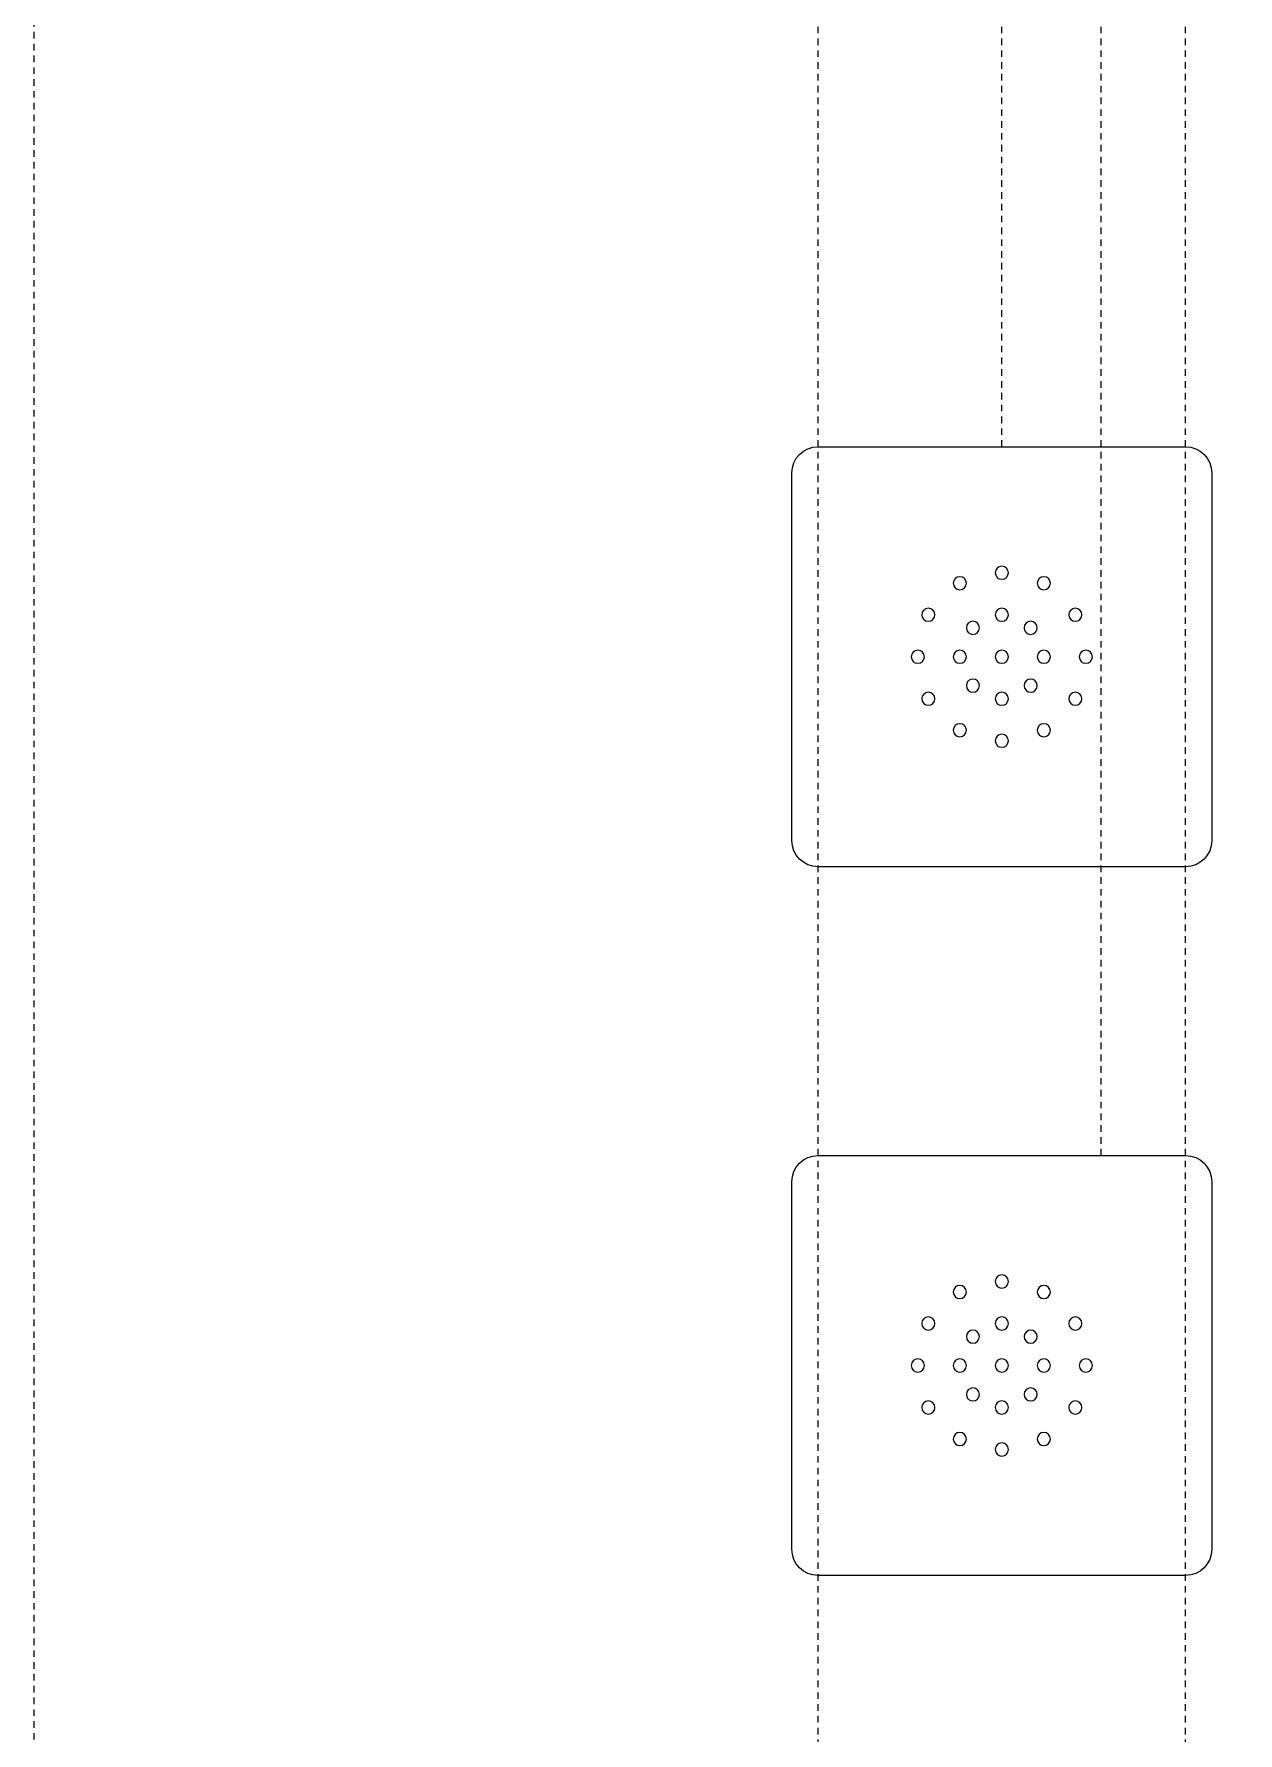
# Model space of a CAD drawing. Header units: inches. Extents: x 300 to 400, y -177 to 73.
# Drawn here: x 300.24 to 323.18, y -82.02 to -49.66 of the extents above; entities that cross this region are included whole.
import ezdxf

# ---------------------------------------------------------------- set-up
doc = ezdxf.new("R2010")
doc.units = ezdxf.units.IN
doc.header["$MEASUREMENT"] = 0
doc.linetypes.add('HIDDEN2', pattern=[0.1875, 0.125, -0.0625])
doc.layers.add('ScoreBone', color=5, linetype='Continuous')

msp = doc.modelspace()

# ---------------------------------------------------------------- linework, layer by layer
at = {"layer": 'ScoreBone', "color": 1, "linetype": 'HIDDEN2'}
for p, q in [((315.182, -98.018), (315.182, 73.232)), ((318.682, -57.518), (318.682, 73.232)), ((320.572, -71.018), (320.572, 73.232)), ((322.182, -84.518), (322.182, 73.232))]:
    msp.add_line(p, q, dxfattribs=at)
at = {"layer": 'ScoreBone', "color": 0, "linetype": 'HIDDEN2'}
msp.add_lwpolyline([(400.244, 73.232), (300.244, 73.232), (300.244, -176.768), (400.244, -176.768)], close=True, dxfattribs=at)
at = {"layer": 'ScoreBone', "lineweight": 5}
for points in [[(314.682, -58.018), (314.682, -57.742), (314.905, -57.518), (315.182, -57.518)], [(315.182, -57.518), (315.182, -57.518), (322.182, -57.518), (322.182, -57.518)], [(322.182, -57.518), (322.458, -57.518), (322.682, -57.742), (322.682, -58.018)], [(314.682, -65.018), (314.682, -65.018), (314.682, -58.018), (314.682, -58.018)], [(322.682, -58.018), (322.682, -58.018), (322.682, -65.018), (322.682, -65.018)], [(315.182, -65.518), (314.905, -65.518), (314.682, -65.295), (314.682, -65.018)], [(322.682, -65.018), (322.682, -65.295), (322.458, -65.518), (322.182, -65.518)], [(322.182, -65.518), (322.182, -65.518), (315.182, -65.518), (315.182, -65.518)], [(314.682, -71.518), (314.682, -71.242), (314.905, -71.018), (315.182, -71.018)], [(315.182, -71.018), (315.182, -71.018), (322.182, -71.018), (322.182, -71.018)], [(322.182, -71.018), (322.458, -71.018), (322.682, -71.242), (322.682, -71.518)], [(314.682, -78.518), (314.682, -78.518), (314.682, -71.518), (314.682, -71.518)], [(322.682, -71.518), (322.682, -71.518), (322.682, -78.518), (322.682, -78.518)], [(315.182, -79.018), (314.905, -79.018), (314.682, -78.795), (314.682, -78.518)], [(322.682, -78.518), (322.682, -78.795), (322.458, -79.018), (322.182, -79.018)], [(322.182, -79.018), (322.182, -79.018), (315.182, -79.018), (315.182, -79.018)]]:
    msp.add_open_spline(points, degree=3, dxfattribs=at)
for points in [[(318.807, -59.918), (318.807, -59.987), (318.751, -60.043), (318.682, -60.043), (318.612, -60.043), (318.557, -59.987), (318.557, -59.918), (318.557, -59.849), (318.612, -59.793), (318.682, -59.793), (318.751, -59.793), (318.807, -59.849), (318.807, -59.918)], [(318.007, -60.118), (318.007, -60.187), (317.951, -60.243), (317.882, -60.243), (317.813, -60.243), (317.757, -60.187), (317.757, -60.118), (317.757, -60.049), (317.813, -59.993), (317.882, -59.993), (317.951, -59.993), (318.007, -60.049), (318.007, -60.118)], [(319.607, -60.118), (319.607, -60.187), (319.551, -60.243), (319.482, -60.243), (319.413, -60.243), (319.357, -60.187), (319.357, -60.118), (319.357, -60.049), (319.413, -59.993), (319.482, -59.993), (319.551, -59.993), (319.607, -60.049), (319.607, -60.118)], [(317.407, -60.718), (317.407, -60.787), (317.351, -60.843), (317.282, -60.843), (317.213, -60.843), (317.157, -60.787), (317.157, -60.718), (317.157, -60.649), (317.213, -60.593), (317.282, -60.593), (317.351, -60.593), (317.407, -60.649), (317.407, -60.718)], [(318.807, -60.718), (318.807, -60.787), (318.751, -60.843), (318.682, -60.843), (318.612, -60.843), (318.557, -60.787), (318.557, -60.718), (318.557, -60.649), (318.612, -60.593), (318.682, -60.593), (318.751, -60.593), (318.807, -60.649), (318.807, -60.718)], [(320.207, -60.718), (320.207, -60.787), (320.151, -60.843), (320.082, -60.843), (320.013, -60.843), (319.957, -60.787), (319.957, -60.718), (319.957, -60.649), (320.013, -60.593), (320.082, -60.593), (320.151, -60.593), (320.207, -60.649), (320.207, -60.718)], [(318.257, -60.968), (318.257, -61.037), (318.201, -61.093), (318.132, -61.093), (318.063, -61.093), (318.007, -61.037), (318.007, -60.968), (318.007, -60.899), (318.063, -60.843), (318.132, -60.843), (318.201, -60.843), (318.257, -60.899), (318.257, -60.968)], [(319.357, -60.968), (319.357, -61.037), (319.301, -61.093), (319.232, -61.093), (319.163, -61.093), (319.107, -61.037), (319.107, -60.968), (319.107, -60.899), (319.163, -60.843), (319.232, -60.843), (319.301, -60.843), (319.357, -60.899), (319.357, -60.968)], [(317.207, -61.518), (317.207, -61.588), (317.151, -61.643), (317.082, -61.643), (317.013, -61.643), (316.957, -61.588), (316.957, -61.518), (316.957, -61.449), (317.013, -61.393), (317.082, -61.393), (317.151, -61.393), (317.207, -61.449), (317.207, -61.518)], [(318.007, -61.518), (318.007, -61.588), (317.951, -61.643), (317.882, -61.643), (317.813, -61.643), (317.757, -61.588), (317.757, -61.518), (317.757, -61.449), (317.813, -61.393), (317.882, -61.393), (317.951, -61.393), (318.007, -61.449), (318.007, -61.518)], [(318.807, -61.518), (318.807, -61.588), (318.751, -61.643), (318.682, -61.643), (318.612, -61.643), (318.557, -61.588), (318.557, -61.518), (318.557, -61.449), (318.612, -61.393), (318.682, -61.393), (318.751, -61.393), (318.807, -61.449), (318.807, -61.518)], [(319.607, -61.518), (319.607, -61.588), (319.551, -61.643), (319.482, -61.643), (319.413, -61.643), (319.357, -61.588), (319.357, -61.518), (319.357, -61.449), (319.413, -61.393), (319.482, -61.393), (319.551, -61.393), (319.607, -61.449), (319.607, -61.518)], [(320.407, -61.518), (320.407, -61.588), (320.351, -61.643), (320.282, -61.643), (320.213, -61.643), (320.157, -61.588), (320.157, -61.518), (320.157, -61.449), (320.213, -61.393), (320.282, -61.393), (320.351, -61.393), (320.407, -61.449), (320.407, -61.518)], [(318.257, -62.068), (318.257, -62.137), (318.201, -62.193), (318.132, -62.193), (318.063, -62.193), (318.007, -62.137), (318.007, -62.068), (318.007, -61.999), (318.063, -61.943), (318.132, -61.943), (318.201, -61.943), (318.257, -61.999), (318.257, -62.068)], [(319.357, -62.068), (319.357, -62.137), (319.301, -62.193), (319.232, -62.193), (319.163, -62.193), (319.107, -62.137), (319.107, -62.068), (319.107, -61.999), (319.163, -61.943), (319.232, -61.943), (319.301, -61.943), (319.357, -61.999), (319.357, -62.068)], [(317.407, -62.318), (317.407, -62.387), (317.351, -62.443), (317.282, -62.443), (317.213, -62.443), (317.157, -62.387), (317.157, -62.318), (317.157, -62.249), (317.213, -62.193), (317.282, -62.193), (317.351, -62.193), (317.407, -62.249), (317.407, -62.318)], [(318.807, -62.318), (318.807, -62.387), (318.751, -62.443), (318.682, -62.443), (318.612, -62.443), (318.557, -62.387), (318.557, -62.318), (318.557, -62.249), (318.612, -62.193), (318.682, -62.193), (318.751, -62.193), (318.807, -62.249), (318.807, -62.318)], [(320.207, -62.318), (320.207, -62.387), (320.151, -62.443), (320.082, -62.443), (320.013, -62.443), (319.957, -62.387), (319.957, -62.318), (319.957, -62.249), (320.013, -62.193), (320.082, -62.193), (320.151, -62.193), (320.207, -62.249), (320.207, -62.318)], [(318.007, -62.918), (318.007, -62.987), (317.951, -63.043), (317.882, -63.043), (317.813, -63.043), (317.757, -62.987), (317.757, -62.918), (317.757, -62.849), (317.813, -62.793), (317.882, -62.793), (317.951, -62.793), (318.007, -62.849), (318.007, -62.918)], [(318.807, -63.118), (318.807, -63.187), (318.751, -63.243), (318.682, -63.243), (318.612, -63.243), (318.557, -63.187), (318.557, -63.118), (318.557, -63.049), (318.612, -62.993), (318.682, -62.993), (318.751, -62.993), (318.807, -63.049), (318.807, -63.118)], [(319.607, -62.918), (319.607, -62.987), (319.551, -63.043), (319.482, -63.043), (319.413, -63.043), (319.357, -62.987), (319.357, -62.918), (319.357, -62.849), (319.413, -62.793), (319.482, -62.793), (319.551, -62.793), (319.607, -62.849), (319.607, -62.918)], [(318.807, -73.418), (318.807, -73.487), (318.751, -73.543), (318.682, -73.543), (318.612, -73.543), (318.557, -73.487), (318.557, -73.418), (318.557, -73.349), (318.612, -73.293), (318.682, -73.293), (318.751, -73.293), (318.807, -73.349), (318.807, -73.418)], [(318.007, -73.618), (318.007, -73.687), (317.951, -73.743), (317.882, -73.743), (317.813, -73.743), (317.757, -73.687), (317.757, -73.618), (317.757, -73.549), (317.813, -73.493), (317.882, -73.493), (317.951, -73.493), (318.007, -73.549), (318.007, -73.618)], [(319.607, -73.618), (319.607, -73.687), (319.551, -73.743), (319.482, -73.743), (319.413, -73.743), (319.357, -73.687), (319.357, -73.618), (319.357, -73.549), (319.413, -73.493), (319.482, -73.493), (319.551, -73.493), (319.607, -73.549), (319.607, -73.618)], [(317.407, -74.218), (317.407, -74.287), (317.351, -74.343), (317.282, -74.343), (317.213, -74.343), (317.157, -74.287), (317.157, -74.218), (317.157, -74.149), (317.213, -74.093), (317.282, -74.093), (317.351, -74.093), (317.407, -74.149), (317.407, -74.218)], [(318.807, -74.218), (318.807, -74.287), (318.751, -74.343), (318.682, -74.343), (318.612, -74.343), (318.557, -74.287), (318.557, -74.218), (318.557, -74.149), (318.612, -74.093), (318.682, -74.093), (318.751, -74.093), (318.807, -74.149), (318.807, -74.218)], [(320.207, -74.218), (320.207, -74.287), (320.151, -74.343), (320.082, -74.343), (320.013, -74.343), (319.957, -74.287), (319.957, -74.218), (319.957, -74.149), (320.013, -74.093), (320.082, -74.093), (320.151, -74.093), (320.207, -74.149), (320.207, -74.218)], [(318.257, -74.468), (318.257, -74.537), (318.201, -74.593), (318.132, -74.593), (318.063, -74.593), (318.007, -74.537), (318.007, -74.468), (318.007, -74.399), (318.063, -74.343), (318.132, -74.343), (318.201, -74.343), (318.257, -74.399), (318.257, -74.468)], [(319.357, -74.468), (319.357, -74.537), (319.301, -74.593), (319.232, -74.593), (319.163, -74.593), (319.107, -74.537), (319.107, -74.468), (319.107, -74.399), (319.163, -74.343), (319.232, -74.343), (319.301, -74.343), (319.357, -74.399), (319.357, -74.468)], [(317.207, -75.018), (317.207, -75.088), (317.151, -75.143), (317.082, -75.143), (317.013, -75.143), (316.957, -75.088), (316.957, -75.018), (316.957, -74.949), (317.013, -74.893), (317.082, -74.893), (317.151, -74.893), (317.207, -74.949), (317.207, -75.018)], [(318.007, -75.018), (318.007, -75.088), (317.951, -75.143), (317.882, -75.143), (317.813, -75.143), (317.757, -75.088), (317.757, -75.018), (317.757, -74.949), (317.813, -74.893), (317.882, -74.893), (317.951, -74.893), (318.007, -74.949), (318.007, -75.018)], [(318.807, -75.018), (318.807, -75.088), (318.751, -75.143), (318.682, -75.143), (318.612, -75.143), (318.557, -75.088), (318.557, -75.018), (318.557, -74.949), (318.612, -74.893), (318.682, -74.893), (318.751, -74.893), (318.807, -74.949), (318.807, -75.018)], [(319.607, -75.018), (319.607, -75.088), (319.551, -75.143), (319.482, -75.143), (319.413, -75.143), (319.357, -75.088), (319.357, -75.018), (319.357, -74.949), (319.413, -74.893), (319.482, -74.893), (319.551, -74.893), (319.607, -74.949), (319.607, -75.018)], [(320.407, -75.018), (320.407, -75.088), (320.351, -75.143), (320.282, -75.143), (320.213, -75.143), (320.157, -75.088), (320.157, -75.018), (320.157, -74.949), (320.213, -74.893), (320.282, -74.893), (320.351, -74.893), (320.407, -74.949), (320.407, -75.018)], [(317.407, -75.818), (317.407, -75.887), (317.351, -75.943), (317.282, -75.943), (317.213, -75.943), (317.157, -75.887), (317.157, -75.818), (317.157, -75.749), (317.213, -75.693), (317.282, -75.693), (317.351, -75.693), (317.407, -75.749), (317.407, -75.818)], [(318.257, -75.568), (318.257, -75.637), (318.201, -75.693), (318.132, -75.693), (318.063, -75.693), (318.007, -75.637), (318.007, -75.568), (318.007, -75.499), (318.063, -75.443), (318.132, -75.443), (318.201, -75.443), (318.257, -75.499), (318.257, -75.568)], [(318.807, -75.818), (318.807, -75.887), (318.751, -75.943), (318.682, -75.943), (318.612, -75.943), (318.557, -75.887), (318.557, -75.818), (318.557, -75.749), (318.612, -75.693), (318.682, -75.693), (318.751, -75.693), (318.807, -75.749), (318.807, -75.818)], [(319.357, -75.568), (319.357, -75.637), (319.301, -75.693), (319.232, -75.693), (319.163, -75.693), (319.107, -75.637), (319.107, -75.568), (319.107, -75.499), (319.163, -75.443), (319.232, -75.443), (319.301, -75.443), (319.357, -75.499), (319.357, -75.568)], [(320.207, -75.818), (320.207, -75.887), (320.151, -75.943), (320.082, -75.943), (320.013, -75.943), (319.957, -75.887), (319.957, -75.818), (319.957, -75.749), (320.013, -75.693), (320.082, -75.693), (320.151, -75.693), (320.207, -75.749), (320.207, -75.818)], [(318.007, -76.418), (318.007, -76.487), (317.951, -76.543), (317.882, -76.543), (317.813, -76.543), (317.757, -76.487), (317.757, -76.418), (317.757, -76.349), (317.813, -76.293), (317.882, -76.293), (317.951, -76.293), (318.007, -76.349), (318.007, -76.418)], [(319.607, -76.418), (319.607, -76.487), (319.551, -76.543), (319.482, -76.543), (319.413, -76.543), (319.357, -76.487), (319.357, -76.418), (319.357, -76.349), (319.413, -76.293), (319.482, -76.293), (319.551, -76.293), (319.607, -76.349), (319.607, -76.418)], [(318.807, -76.618), (318.807, -76.687), (318.751, -76.743), (318.682, -76.743), (318.612, -76.743), (318.557, -76.687), (318.557, -76.618), (318.557, -76.549), (318.612, -76.493), (318.682, -76.493), (318.751, -76.493), (318.807, -76.549), (318.807, -76.618)]]:
    msp.add_open_spline(points, degree=3, knots=[0, 0, 0, 0, 1, 1, 1, 2, 2, 2, 3, 3, 3, 4, 4, 4, 4], dxfattribs=at)

doc.saveas('drawing.dxf')
